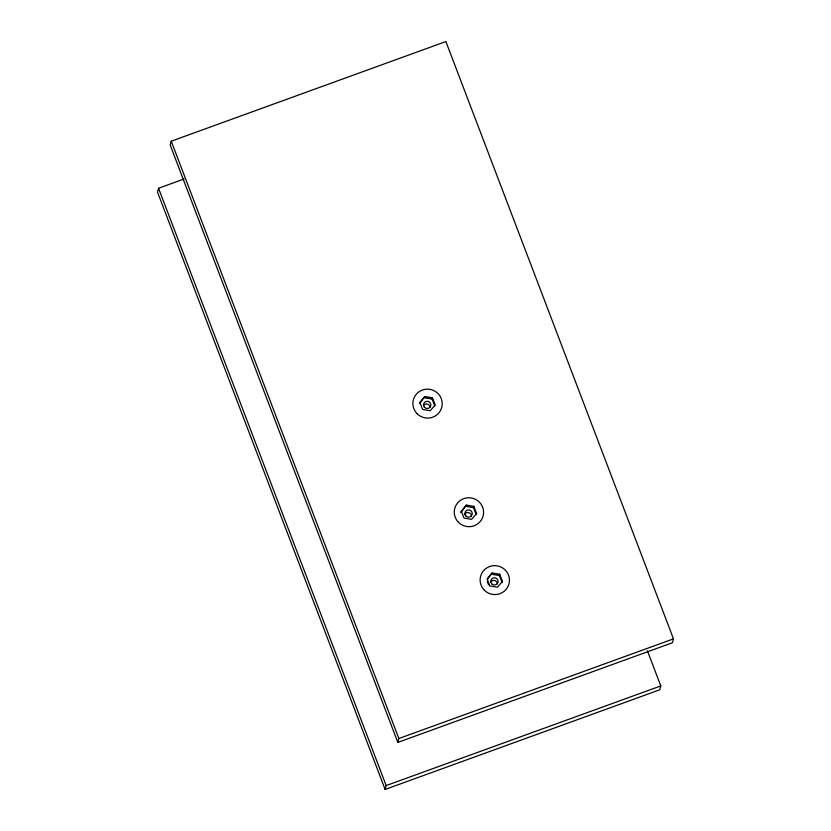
<?xml version="1.0" encoding="UTF-8"?>
<svg xmlns="http://www.w3.org/2000/svg" width="831" height="831" viewBox="0 0 831 831"><rect width="100%" height="100%" fill="white"/><g stroke="black" fill="none" stroke-linecap="round" stroke-linejoin="round"><path stroke-width="1.25" d="M184.077 178.987L158.555 188.253L157.516 192.127L385.117 789.45L659.752 689.792L660.79 685.918L647.411 650.787M171.248 141.208L170.21 145.082L397.81 742.405L672.445 642.747L673.484 638.873L445.883 41.55L171.248 141.208L398.849 738.53L397.81 742.405M419.884 402.339L419.541 403.637L424.828 396.501L432.484 397.769L435.195 404.884L430.25 410.732L422.595 409.465L419.884 402.339L424.828 396.501M434.852 406.182L432.141 399.067L432.484 397.769M385.117 789.45L386.166 785.575L158.555 188.253M466.212 505.103L460.914 512.239L466.212 505.103L473.867 506.37L476.579 513.496L476.236 514.784L473.525 507.668L473.867 506.37M487.61 579.145L492.077 572.975L499.732 574.252L502.443 581.368L502.101 582.666L499.389 575.54L499.732 574.252M476.579 513.496L471.634 519.344L463.978 518.066L461.267 510.951M492.077 572.975L487.132 578.823L489.843 585.948L497.499 587.216L502.443 581.368M398.849 738.53L673.484 638.873M386.166 785.575L660.79 685.918M424.485 397.789L432.141 399.067M465.859 506.391L473.525 507.668M491.723 574.273L499.389 575.54M487.236 581.305L488.586 584.868M490.768 581.835A3.677 3.615 15.1 0 1 497.405 583.757M464.456 514.753A3.677 3.615 15.1 0 1 471.52 516.56M423.395 405.549A3.677 3.615 15.1 0 1 430.167 407.502M484.348 590.176A14.688 14.449 15.1 0 0 508.936 584.048A14.688 14.449 15.1 0 0 491.079 566.077A14.688 14.449 15.1 0 0 484.348 590.176M491.723 583.798A3.677 3.615 15.1 0 0 497.935 582.521A3.677 3.615 15.1 0 0 493.656 577.846A3.677 3.615 15.1 0 0 491.723 583.798M465.859 515.926A3.677 3.615 15.1 0 0 472.07 514.638A3.677 3.615 15.1 0 0 467.801 509.974A3.677 3.615 15.1 0 0 465.859 515.926M458.483 522.294A14.688 14.449 15.1 0 0 483.071 516.165A14.688 14.449 15.1 0 0 465.215 498.195A14.688 14.449 15.1 0 0 458.483 522.294M424.475 407.315A3.677 3.615 15.1 0 0 430.687 406.037A3.677 3.615 15.1 0 0 426.417 401.373A3.677 3.615 15.1 0 0 424.475 407.315M417.1 413.693A14.688 14.449 15.1 0 0 441.697 407.564A14.688 14.449 15.1 0 0 423.831 389.594A14.688 14.449 15.1 0 0 417.1 413.693"/></g></svg>
